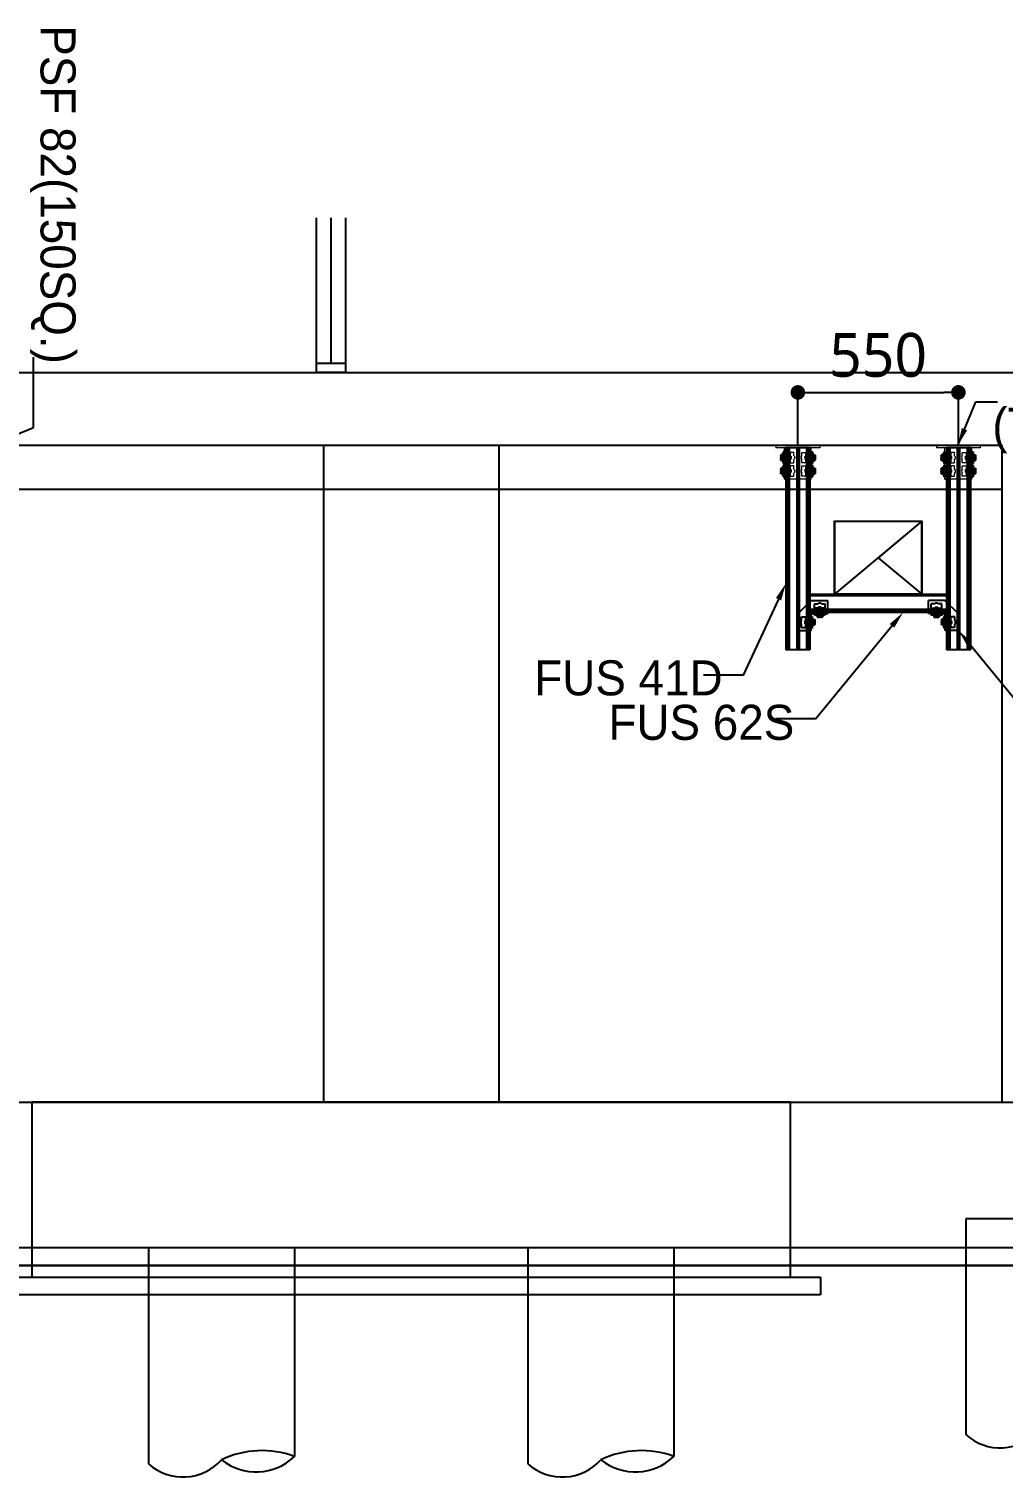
# Model space of a CAD drawing. Header units: millimetres. Extents: x 0 to 268175, y 0 to 74250.
# Drawn here: x 22205 to 25543, y 13485 to 18446 of the extents above; entities that cross this region are included whole.
import ezdxf
from ezdxf.enums import TextEntityAlignment as Align

# ---------------------------------------------------------------- set-up
doc = ezdxf.new("R2010")
doc.units = ezdxf.units.MM
doc.header["$LTSCALE"] = 200
for name, pattern in [('CEN-GAUN', [32.2, 30, -1, 0.2, -1]), ('CEN6', [12, 10, -0.75, 0.5, -0.75]), ('phl_thick', [0])]:
    doc.linetypes.add(name, pattern=pattern)
for name, color, linetype in [('1 BA', 9, 'Continuous'), ('1 CEN', 15, 'CEN-GAUN'), ('1 EA', 3, 'Continuous'), ('1 OA', 4, 'Continuous'), ('@@P3_P4 환상망 SUPPORT', 143, 'Continuous'), ('DI', 1, 'Continuous'), ('DIM', 7, 'Continuous'), ('PIPE RACK', 6, 'Continuous')]:
    doc.layers.add(name, color=color, linetype=linetype)
doc.styles.add('STD', font='simplex8.shx', dxfattribs={"width": 0.85, "bigfont": 'whgtxt.shx'})
doc.styles.add('돋움체', font='gulim.ttc')
doc.styles.add('맑은고딕', font='malgun.ttf')
doc.dimstyles.new('DMA1', dxfattribs={"dimscale": 40, "dimtxt": 2.5, "dimasz": 3, "dimexe": 1, "dimexo": 1.5, "dimgap": 0.8, "dimtad": 1, "dimdec": 1, "dimdsep": 46, "dimtxsty": 'STD', "dimcen": -2.5, "dimclrd": 256, "dimclre": 256, "dimclrt": 7, "dimadec": 1, "dimazin": 2, "dimtfac": 0.75, "dimtdec": 1, "dimtmove": 2, "dimatfit": 3, "dimfxl": 1, "dimtvp": 1, "dimfrac": 2, "dimtolj": 1, "dimarcsym": 0})

# ---------------------------------------------------------------- blocks, each defined once
blk = doc.blocks.new('_DOT')
at = {"color": 0, "linetype": 'ByBlock'}
blk.add_line((-0.5, 0), (-1, 0), dxfattribs=at)
at = {"color": 0, "linetype": 'ByBlock', "const_width": 0.5}
blk.add_lwpolyline([(-0.25, 0, 1), (0.25, 0, 1)], format="xyb", close=True, dxfattribs=at)
blk = doc.blocks.new('A$Cd080613a')
at = {"layer": '@@P3_P4 환상망 SUPPORT', "color": 2, "linetype": 'phl_thick'}
for p, q in [((-20, 4.434), (-18.540497, 4.434)), ((-20, 1.034), (-20, 4.434)), ((-20, 1.034), (-18.540497, 1.034)), ((-18.540497, 4.434), (-11.18034, 4.434)), ((-18.540497, 1.034), (-18.540497, 4.434)), ((-18.540497, 1.034), (-11.18034, 1.034)), ((-13.5, 0), (-13.5, 1.034)), ((-13.5, 0), (-8, 0)), ((-11.18034, 4.434), (-10.999621, 4.526016)), ((-11.18034, 1.034), (-11.18034, 4.434)), ((-11.18034, 1.034), (-8.008727, 1.034)), ((-10.999621, 4.526016), (-10.817799, 4.607405)), ((-10.817799, 4.607405), (-10.635521, 4.678167)), ((-10.635521, 4.678167), (-10.453605, 4.738253)), ((-10.5, -10.466), (-10.5, 0)), ((-10.453605, 4.738253), (-10.273729, 4.787376)), ((-10.309559, 6.434007), (10.309559, 6.434007)), ((-10.273729, 4.787376), (-10.096742, 4.825514)), ((-10.096742, 4.825514), (-9.923378, 4.852767)), ((-9.923378, 4.852767), (-9.754732, 4.869109)), ((-9.754732, 4.869109), (-9.592018, 4.874416)), ((-9.43597, 4.869011), (-9.592018, 4.874416)), ((-9.45, 12.285517), (-8.5, 12.834)), ((-9.45, 12.285517), (-9.425949, 12.285517)), ((-9.45, 6.434), (-9.45, 12.285517)), ((-9.286802, 4.852541), (-9.43597, 4.869011)), ((-9.425949, 12.285517), (-9.225178, 12.382765)), ((-9.425949, 6.434), (-9.425949, 12.285517)), ((-9.14507, 4.825103), (-9.286802, 4.852541)), ((-9.225178, 12.382765), (-9.028632, 12.46982)), ((-9.011345, 4.786714), (-9.14507, 4.825103)), ((-9.028632, 12.46982), (-8.835734, 12.547031)), ((-8.886751, 4.737605), (-9.011345, 4.786714)), ((-8.771402, 4.677806), (-8.886751, 4.737605)), ((-8.835734, 12.547031), (-8.645934, 12.614685)), ((-8.66519, 4.60729), (-8.771402, 4.677806)), ((-8.568009, 4.52603), (-8.66519, 4.60729)), ((-8.645934, 12.614685), (-8.458704, 12.673015)), ((-8.479752, 4.434), (-8.568009, 4.52603)), ((-8.5, 12.834), (8.5, 12.834)), ((-8.383024, 4.342905), (-8.479752, 4.434)), ((-8.479752, 4.434), (8.479752, 4.434)), ((-8.458704, 12.673015), (-8.273532, 12.722205)), ((-8.298335, 4.244727), (-8.383024, 4.342905)), ((-8.225616, 4.140826), (-8.298335, 4.244727)), ((-8.273532, 12.722205), (-8.089918, 12.762387)), ((-8.164452, 4.032743), (-8.225616, 4.140826)), ((-8.114311, 3.921798), (-8.164452, 4.032743)), ((-8.073442, 3.805669), (-8.114311, 3.921798)), ((-8.089918, 12.762387), (-7.907369, 12.793645)), ((-8.041426, 3.683749), (-8.073442, 3.805669)), ((-8.018427, 3.556566), (-8.041426, 3.683749)), ((-8.004602, 3.42465), (-8.018427, 3.556566)), ((-8.006255, 0.977988), (-8.008727, 1.034)), ((-8.004136, 0.924002), (-8.006255, 0.977988)), ((-8.000031, 3.288557), (-8.004602, 3.42465)), ((-8.002394, 0.872075), (-8.004136, 0.924002)), ((-8.001102, 0.822352), (-8.002394, 0.872075)), ((-8.000288, 0.774408), (-8.001102, 0.822352)), ((-8, 0.727727), (-8.000288, 0.774408)), ((-8, -0.157176), (-8, 3.288561)), ((-7.997347, 2.169936), (-8, 2.238707)), ((-7.989459, 2.102767), (-7.997347, 2.169936)), ((-7.976272, 2.037446), (-7.989459, 2.102767)), ((-7.957771, 1.974207), (-7.976272, 2.037446)), ((-7.934047, 1.913249), (-7.957771, 1.974207)), ((-7.905217, 1.854768), (-7.934047, 1.913249)), ((-7.907369, 12.793645), (-7.725397, 12.816016)), ((-7.871396, 1.798956), (-7.905217, 1.854768)), ((-7.832213, 1.745381), (-7.871396, 1.798956)), ((-7.78686, 1.693336), (-7.832213, 1.745381)), ((-7.735268, 1.643293), (-7.78686, 1.693336)), ((-7.677382, 1.595741), (-7.735268, 1.643293)), ((-7.725397, 12.816016), (-7.543511, 12.829488)), ((-7.613221, 1.551128), (-7.677382, 1.595741)), ((-7.54299, 1.509804), (-7.613221, 1.551128)), ((-7.543511, 12.829488), (-7.361216, 12.834)), ((-7.466933, 1.472099), (-7.54299, 1.509804)), ((-7.385253, 1.438355), (-7.466933, 1.472099)), ((-7.298238, 1.408783), (-7.385253, 1.438355)), ((-7.17892, 12.829488), (-7.361216, 12.834)), ((-7.206336, 1.383563), (-7.298238, 1.408783)), ((-7.110023, 1.362871), (-7.206336, 1.383563)), ((-6.997035, 12.816016), (-7.17892, 12.829488)), ((-7.009788, 1.34687), (-7.110023, 1.362871)), ((-6.90625, 1.335597), (-7.009788, 1.34687)), ((-6.815063, 12.793645), (-6.997035, 12.816016)), ((-6.800099, 1.329011), (-6.90625, 1.335597)), ((-6.632514, 12.762387), (-6.815063, 12.793645)), ((-6.691977, 1.327135), (-6.800099, 1.329011)), ((-6.691977, 1.327135), (-6.581325, 1.329907)), ((-6.4489, 12.722205), (-6.632514, 12.762387)), ((-6.581325, 1.329907), (-6.467915, 1.337363)), ((-6.467915, 1.337363), (-6.352408, 1.349526)), ((-6.263728, 12.673015), (-6.4489, 12.722205)), ((-6.352408, 1.349526), (-6.235472, 1.366419)), ((-6.076497, 12.614685), (-6.263728, 12.673015)), ((-6.235472, 1.366419), (-6.117777, 1.387979)), ((-6.117777, 1.387979), (-6, 1.414014)), ((-5.886698, 12.547031), (-6.076497, 12.614685)), ((-6, 1.414014), (-5.30323, 1.57262)), ((-6, -1.216), (-6, 1.414014)), ((-5.6938, 12.46982), (-5.886698, 12.547031)), ((-5.497254, 12.382765), (-5.6938, 12.46982)), ((-5.296482, 12.285517), (-5.497254, 12.382765)), ((-5.30323, 1.57262), (-4.617331, 1.711087)), ((-5.296482, 12.285517), (-4.129467, 12.285517)), ((-5.296482, 6.434), (-5.296482, 12.285517)), ((-4.617331, 1.711087), (-3.940787, 1.829986)), ((-4.129467, 12.285517), (-3.727924, 12.382765)), ((-4.129467, 6.434), (-4.129467, 12.285517)), ((-3.940787, 1.829986), (-3.272149, 1.929801)), ((-3.727924, 12.382765), (-3.334832, 12.46982)), ((-3.334832, 12.46982), (-2.949037, 12.547031)), ((-3.272149, 1.929801), (-2.610019, 2.010935)), ((-2.949037, 12.547031), (-2.569437, 12.614685)), ((-2.610019, 2.010935), (-1.953047, 2.07371)), ((-2.569437, 12.614685), (-2.194977, 12.673015)), ((-2.194977, 12.673015), (-1.824632, 12.722205)), ((-1.953047, 2.07371), (-1.299912, 2.118373)), ((-1.824632, 12.722205), (-1.457404, 12.762387)), ((-1.457404, 12.762387), (-1.092307, 12.793645)), ((-1.299912, 2.118373), (-0.649322, 2.145102)), ((-1.092307, 12.793645), (-0.728363, 12.816016)), ((-0.728363, 12.816016), (-0.364591, 12.829488)), ((-0.649322, 2.145102), (0, 2.154)), ((-0.364591, 12.829488), (0, 12.834)), ((0.364591, 12.829488), (0, 12.834)), ((0.649322, 2.145102), (0, 2.154)), ((0.728363, 12.816016), (0.364591, 12.829488)), ((1.299912, 2.118373), (0.649322, 2.145102)), ((1.092307, 12.793645), (0.728363, 12.816016)), ((1.457404, 12.762387), (1.092307, 12.793645)), ((1.953047, 2.07371), (1.299912, 2.118373)), ((1.824632, 12.722205), (1.457404, 12.762387)), ((2.194977, 12.673015), (1.824632, 12.722205)), ((2.610019, 2.010935), (1.953047, 2.07371)), ((2.569437, 12.614685), (2.194977, 12.673015)), ((2.949037, 12.547031), (2.569437, 12.614685)), ((3.272149, 1.929801), (2.610019, 2.010935)), ((3.334832, 12.46982), (2.949037, 12.547031)), ((3.940787, 1.829986), (3.272149, 1.929801)), ((3.727924, 12.382765), (3.334832, 12.46982)), ((4.129467, 12.285517), (3.727924, 12.382765)), ((4.617331, 1.711087), (3.940787, 1.829986)), ((4.129467, 12.285517), (5.296482, 12.285517)), ((4.129467, 6.434), (4.129467, 12.285517)), ((5.30323, 1.57262), (4.617331, 1.711087)), ((5.296482, 12.285517), (5.517089, 12.391922)), ((5.296482, 6.434), (5.296482, 12.285517)), ((6, 1.414014), (5.30323, 1.57262)), ((5.517089, 12.391922), (5.732653, 12.48604)), ((5.732653, 12.48604), (5.943938, 12.568319)), ((5.943938, 12.568319), (6.151669, 12.639125)), ((6.117777, 1.387979), (6, 1.414014)), ((6, -1.216), (6, 1.414014)), ((6.235472, 1.366419), (6.117777, 1.387979)), ((6.151669, 12.639125), (6.356539, 12.698744)), ((6.352408, 1.349526), (6.235472, 1.366419)), ((6.467915, 1.337363), (6.352408, 1.349526)), ((6.356539, 12.698744), (6.559224, 12.747389)), ((6.581325, 1.329907), (6.467915, 1.337363)), ((6.559224, 12.747389), (6.760381, 12.785202)), ((6.691977, 1.327135), (6.581325, 1.329907)), ((6.691977, 1.327135), (6.800099, 1.329011)), ((6.760381, 12.785202), (6.960663, 12.812253)), ((6.800099, 1.329011), (6.90625, 1.335597)), ((6.90625, 1.335597), (7.009788, 1.34687)), ((6.960663, 12.812253), (7.160721, 12.828542)), ((7.009788, 1.34687), (7.110023, 1.362871)), ((7.110023, 1.362871), (7.206336, 1.383563)), ((7.160721, 12.828542), (7.361216, 12.834)), ((7.206336, 1.383563), (7.298238, 1.408783)), ((7.298238, 1.408783), (7.385253, 1.438355)), ((7.583949, 12.827266), (7.361216, 12.834)), ((7.385253, 1.438355), (7.466933, 1.472099)), ((7.466933, 1.472099), (7.54299, 1.509804)), ((7.54299, 1.509804), (7.613221, 1.551128)), ((7.806234, 12.80717), (7.583949, 12.827266)), ((7.613221, 1.551128), (7.677382, 1.595741)), ((7.677382, 1.595741), (7.735268, 1.643293)), ((7.735268, 1.643293), (7.78686, 1.693336)), ((7.78686, 1.693336), (7.832213, 1.745381)), ((8.028974, 12.773795), (7.806234, 12.80717)), ((7.832213, 1.745381), (7.871395, 1.798957)), ((7.871395, 1.798957), (7.905217, 1.854768)), ((7.905217, 1.854768), (7.934047, 1.913249)), ((7.934047, 1.913249), (7.957771, 1.974207)), ((7.957771, 1.974207), (7.976272, 2.037446)), ((7.976272, 2.037446), (7.989459, 2.102767)), ((7.989459, 2.102767), (7.997347, 2.169936)), ((7.997347, 2.169936), (8, 2.238707)), ((8, 3.288561), (8.004602, 3.42465)), ((8, -0.157176), (8, 3.288561)), ((8, 0.727727), (8.000288, 0.774408)), ((8, 0), (13.5, 0)), ((8.000288, 0.774408), (8.001102, 0.822352)), ((8.001102, 0.822352), (8.002394, 0.872075)), ((8.002394, 0.872075), (8.004128, 0.923982)), ((8.004128, 0.923982), (8.006255, 0.977988)), ((8.004602, 3.42465), (8.018427, 3.556566)), ((8.006255, 0.977988), (8.008727, 1.034)), ((8.008727, 1.034), (20, 1.034)), ((8.018427, 3.556566), (8.041426, 3.683749)), ((8.253062, 12.727113), (8.028974, 12.773795)), ((8.041426, 3.683749), (8.073442, 3.805669)), ((8.073442, 3.805669), (8.114311, 3.921798)), ((8.114311, 3.921798), (8.164452, 4.032743)), ((8.164452, 4.032743), (8.225616, 4.140826)), ((8.225616, 4.140826), (8.298335, 4.244727)), ((8.479397, 12.666988), (8.253062, 12.727113)), ((8.298335, 4.244727), (8.383024, 4.342905)), ((8.383024, 4.342905), (8.4798, 4.433966)), ((8.70889, 12.593179), (8.479397, 12.666988)), ((8.479752, 4.434), (8.567993, 4.526015)), ((9.45, 12.285517), (8.5, 12.834)), ((8.567993, 4.526015), (8.665364, 4.607404)), ((8.665364, 4.607404), (8.772082, 4.678167)), ((8.942483, 12.505333), (8.70889, 12.593179)), ((8.772082, 4.678167), (8.888251, 4.738253)), ((8.888251, 4.738253), (9.013275, 4.787375)), ((9.181157, 12.402978), (8.942483, 12.505333)), ((9.013275, 4.787375), (9.146859, 4.825513)), ((9.146859, 4.825513), (9.288848, 4.852767)), ((9.425949, 12.285517), (9.181157, 12.402978)), ((9.288848, 4.852767), (9.438622, 4.869109)), ((9.425949, 12.285517), (9.45, 12.285517)), ((9.425949, 6.434), (9.425949, 12.285517)), ((9.438622, 4.869109), (9.595039, 4.874416)), ((9.45, 6.434), (9.45, 12.285517)), ((9.757758, 4.869011), (9.595039, 4.874416)), ((9.925931, 4.852541), (9.757758, 4.869011)), ((10.099052, 4.825103), (9.925931, 4.852541)), ((10.276366, 4.786714), (10.099052, 4.825103)), ((10.45592, 4.737606), (10.276366, 4.786714)), ((10.63676, 4.677807), (10.45592, 4.737606)), ((10.5, -10.466), (10.5, 0)), ((10.81822, 4.607291), (10.63676, 4.677807)), ((10.999636, 4.526031), (10.81822, 4.607291)), ((11.18034, 4.434), (10.999636, 4.526031)), ((11.18034, 4.434), (18.540497, 4.434)), ((11.18034, 1.034), (11.18034, 4.434)), ((13.5, 0), (13.5, 1.034)), ((18.540497, 4.434), (20, 4.434)), ((18.540497, 1.034), (18.540497, 4.434)), ((20, 1.034), (20, 4.434)), ((-17.5, -10.466), (-6.800735, -10.466)), ((-17.5, -18.466001), (-17.5, -10.466)), ((-17.5, -18.466001), (17.5, -18.466001)), ((-6.800735, -16.249999), (-6.800735, -10.466)), ((-6.800735, -16.249999), (6.800735, -16.249999)), ((-6, -1.216), (6, -1.216)), ((-5, -20.63), (-5, -18.466001)), ((-4.064, -21.565999), (-5, -20.63)), ((-5, -20.63), (5, -20.63)), ((-4.064, -21.565999), (4.064, -21.565999)), ((4.064, -21.565999), (5, -20.63)), ((5, -20.63), (5, -18.466001)), ((6.800735, -10.466), (17.5, -10.466)), ((6.800735, -16.249999), (6.800735, -10.466)), ((14.5, -18.466001), (14.5, -10.466)), ((17.5, -18.466001), (17.5, -10.466))]:
    blk.add_line(p, q, dxfattribs=at)
for centre, start, end in [((-10.309559, -0.066037), 90.000000636, 136.186859386), ((10.309559, -0.066037), 43.813140614, 89.999999364)]:
    blk.add_arc(centre, 6.500044, start, end, dxfattribs=at)
for centre, start_param, end_param in [((-6, -0.157176), 3.1415926536, 4.7123889763), ((6, -0.157176), 4.7123889844, 6.2831853072)]:
    blk.add_ellipse(centre, major_axis=(2, 0), ratio=0.529412, start_param=start_param, end_param=end_param, dxfattribs=at)

msp = doc.modelspace()

# ---------------------------------------------------------------- linework, layer by layer
at = {"layer": '1 BA'}
for p, q in [((23190.1, 17269.3), (23190.1, 17798.4)), ((23240.1, 17798.4), (23240.1, 17299.3)), ((23290.1, 17798.4), (23290.1, 17269.3)), ((4265.1, 17269.3), (26309.3, 17269.3)), ((23290.1, 17299.3), (23190.1, 17299.3)), ((23290.1, 17269.3), (23190.1, 17269.3)), ((25540.1, 17019.3), (4800.1, 17019.3)), ((25540.1, 17019.3), (4800.1, 17019.3)), ((23215.1, 17019.3), (23215.1, 14769.3)), ((23815.1, 17019.3), (23815.1, 14769.3)), ((25540.1, 14769.3), (25540.1, 17019.3)), ((4950.1, 16869.3), (25540.1, 16869.3)), ((6565.1, 14769.3), (25540.1, 14769.3)), ((24815.1, 14769.3), (22215.1, 14769.3)), ((22215.1, 14769.3), (22215.1, 14169.3)), ((24815.1, 14169.3), (24815.1, 14769.3)), ((25415.1, 14369.3), (25415.1, 13629.9)), ((25915.1, 14369.3), (25415.1, 14369.3)), ((26315.1, 14269.3), (7065.1, 14269.3)), ((22615.1, 14269.3), (22615.1, 13529.9)), ((23115.1, 14269.3), (22615.1, 14269.3)), ((23115.1, 14269.3), (23115.1, 13555.1)), ((23915.1, 14269.3), (23915.1, 13529.9)), ((24415.1, 14269.3), (23915.1, 14269.3)), ((24415.1, 14269.3), (24415.1, 13555.1)), ((26415.9, 14209.3), (7065.1, 14209.3)), ((7065.1, 14209.3), (26415.9, 14209.3)), ((22115.1, 14169.3), (22215.1, 14169.3)), ((22215.1, 14169.3), (24815.1, 14169.3)), ((22215.1, 14169.3), (24917.6, 14169.3)), ((24917.6, 14169.3), (24917.6, 14109.3)), ((24917.6, 14109.3), (22115.1, 14109.3))]:
    msp.add_line(p, q, dxfattribs=at)
for centre, radius, start, end in [((25533.1, 13760.7), 176.2, 227.926, 318.4793), ((23003.4, 13252.6), 322.5, 69.733, 115.3931), ((22983.8, 13690.3), 188.4, 230.9573, 314.1689), ((24303.4, 13252.6), 322.5, 69.733, 115.3931), ((24283.8, 13690.3), 188.4, 230.9573, 314.1689), ((22733.1, 13660.7), 176.2, 227.926, 318.4793), ((24033.1, 13660.7), 176.2, 227.926, 318.4793)]:
    msp.add_arc(centre, radius, start, end, dxfattribs=at)
at = {"layer": '1 CEN'}
for p, q in [((3443.8, 17269.3), (26581.8, 17269.3)), ((3443.8, 14769.3), (26581.8, 14769.3))]:
    msp.add_line(p, q, dxfattribs=at)
at = {"layer": '1 EA'}
msp.add_lwpolyline([(24965, 16759.3), (24965, 16509.3), (24965, 16759.3), (25265, 16759.3), (25265, 16509.3), (25265, 16759.3)], dxfattribs=at)
at = {"layer": '1 EA', "color": 1, "linetype": 'CEN6', "ltscale": 0.8}
for points in [[(25265, 16759.3), (24965, 16509.3), (25265, 16509.3), (25265, 16759.3)], [(25265, 16759.3), (25115, 16634.3), (25265, 16509.3), (25265, 16759.3)]]:
    msp.add_lwpolyline(points, dxfattribs=at)
at = {"layer": '1 OA'}
msp.add_lwpolyline([(25265, 16509.3), (24965, 16509.3)], dxfattribs=at)
at = {"layer": '@@P3_P4 환상망 SUPPORT', "color": 5, "linetype": 'Continuous', "lineweight": 0, "extrusion": (-1, -2.22045e-16, -2.22045e-16)}
for p, q in [((24765, 17019.3), (24765, 17011.3)), ((24915, 17019.3), (24765, 17019.3)), ((24915, 17019.3), (24915, 17011.3)), ((25315, 17019.3), (25315, 17011.3)), ((25465, 17019.3), (25315, 17019.3)), ((25465, 17019.3), (25465, 17011.3)), ((24915, 17011.3), (24765, 17011.3)), ((24794, 16903.3), (24794, 17011.3)), ((24810.2, 16994.3), (24810.2, 16984)), ((24810.2, 16970.6), (24810.2, 16960.3)), ((24825.7, 16995.3), (24811.2, 16995.3)), ((24826.7, 16984), (24826.7, 16994.3)), ((24826.7, 16960.3), (24826.7, 16970.6)), ((24839, 16903.3), (24839, 17011.3)), ((24841, 16903.3), (24841, 17011.3)), ((24853.2, 16984), (24853.2, 16994.3)), ((24853.2, 16960.3), (24853.2, 16970.6)), ((24854.2, 16995.3), (24868.7, 16995.3)), ((24869.7, 16994.3), (24869.7, 16984)), ((24869.7, 16970.6), (24869.7, 16960.3)), ((24886, 16903.3), (24886, 17011.3)), ((25465, 17011.3), (25315, 17011.3)), ((25344, 16903.3), (25344, 17011.3)), ((25360.2, 16994.3), (25360.2, 16984)), ((25360.2, 16970.6), (25360.2, 16960.3)), ((25375.7, 16995.3), (25361.2, 16995.3)), ((25376.7, 16984), (25376.7, 16994.3)), ((25376.7, 16960.3), (25376.7, 16970.6)), ((25389, 16903.3), (25389, 17011.3)), ((25391, 16903.3), (25391, 17011.3)), ((25403.2, 16984), (25403.2, 16994.3)), ((25403.2, 16960.3), (25403.2, 16970.6)), ((25404.2, 16995.3), (25418.7, 16995.3)), ((25419.7, 16994.3), (25419.7, 16984)), ((25419.7, 16970.6), (25419.7, 16960.3)), ((25436, 16903.3), (25436, 17011.3)), ((24810.2, 16948.3), (24810.2, 16938)), ((24810.2, 16924.6), (24810.2, 16914.3)), ((24811.2, 16959.3), (24825.7, 16959.3)), ((24825.7, 16949.3), (24811.2, 16949.3)), ((24826.7, 16938), (24826.7, 16948.3)), ((24826.7, 16914.3), (24826.7, 16924.6)), ((24853.2, 16938), (24853.2, 16948.3)), ((24853.2, 16914.3), (24853.2, 16924.6)), ((24868.7, 16959.3), (24854.2, 16959.3)), ((24854.2, 16949.3), (24868.7, 16949.3)), ((24869.7, 16948.3), (24869.7, 16938)), ((24869.7, 16924.6), (24869.7, 16914.3)), ((25360.2, 16948.3), (25360.2, 16938)), ((25360.2, 16924.6), (25360.2, 16914.3)), ((25361.2, 16959.3), (25375.7, 16959.3)), ((25375.7, 16949.3), (25361.2, 16949.3)), ((25376.7, 16938), (25376.7, 16948.3)), ((25376.7, 16914.3), (25376.7, 16924.6)), ((25403.2, 16938), (25403.2, 16948.3)), ((25403.2, 16914.3), (25403.2, 16924.6)), ((25418.7, 16959.3), (25404.2, 16959.3)), ((25404.2, 16949.3), (25418.7, 16949.3)), ((25419.7, 16948.3), (25419.7, 16938)), ((25419.7, 16924.6), (25419.7, 16914.3)), ((24794, 16903.3), (24802, 16903.3)), ((24839, 16903.3), (24802, 16903.3)), ((24811.2, 16913.3), (24825.7, 16913.3)), ((24878, 16903.3), (24841, 16903.3)), ((24868.7, 16913.3), (24854.2, 16913.3)), ((24878, 16903.3), (24886, 16903.3)), ((25344, 16903.3), (25352, 16903.3)), ((25389, 16903.3), (25352, 16903.3)), ((25361.2, 16913.3), (25375.7, 16913.3)), ((25428, 16903.3), (25391, 16903.3)), ((25418.7, 16913.3), (25404.2, 16913.3)), ((25428, 16903.3), (25436, 16903.3))]:
    msp.add_line(p, q, dxfattribs=at)
at = {"layer": '@@P3_P4 환상망 SUPPORT', "linetype": 'phl_thick'}
for p, q in [((24799, 17011.3), (24799, 16319.3)), ((24881, 17011.3), (24799, 17011.3)), ((24803.9, 17011.3), (24803.9, 16319.3)), ((24808.7, 17011.3), (24808.7, 16319.3)), ((24809.4, 17011.3), (24809.4, 16319.3)), ((24809.6, 17011.3), (24809.6, 16319.3)), ((24810.3, 17011.3), (24810.3, 16319.3)), ((24835.9, 17011.3), (24835.9, 16319.3)), ((24840, 17011.3), (24840, 16319.3)), ((24844.1, 17011.3), (24844.1, 16319.3)), ((24869.7, 17011.3), (24869.7, 16319.3)), ((24870.4, 17011.3), (24870.4, 16319.3)), ((24870.6, 17011.3), (24870.6, 16319.3)), ((24871.3, 17011.3), (24871.3, 16319.3)), ((24876.1, 17011.3), (24876.1, 16319.3)), ((24881, 17011.3), (24881, 16319.3)), ((25349, 17011.3), (25349, 16319.3)), ((25431, 17011.3), (25349, 17011.3)), ((25353.9, 17011.3), (25353.9, 16319.3)), ((25358.7, 17011.3), (25358.7, 16319.3)), ((25359.4, 17011.3), (25359.4, 16319.3)), ((25359.6, 17011.3), (25359.6, 16319.3)), ((25360.3, 17011.3), (25360.3, 16319.3)), ((25385.9, 17011.3), (25385.9, 16319.3)), ((25390, 17011.3), (25390, 16319.3)), ((25394.1, 17011.3), (25394.1, 16319.3)), ((25419.7, 17011.3), (25419.7, 16319.3)), ((25420.4, 17011.3), (25420.4, 16319.3)), ((25420.6, 17011.3), (25420.6, 16319.3)), ((25421.3, 17011.3), (25421.3, 16319.3)), ((25426.1, 17011.3), (25426.1, 16319.3)), ((25431, 17011.3), (25431, 16319.3)), ((24881, 16509.3), (25349, 16509.3)), ((24881, 16505.2), (25349, 16505.2)), ((24881, 16458.6), (25349, 16458.6)), ((24881, 16457.9), (25349, 16457.9)), ((24881, 16457.7), (25349, 16457.7)), ((24881, 16457), (25349, 16457)), ((24881, 16452.2), (25349, 16452.2)), ((24881, 16447.3), (25349, 16447.3)), ((24881, 16319.3), (24799, 16319.3)), ((25431, 16319.3), (25349, 16319.3))]:
    msp.add_line(p, q, dxfattribs=at)
at = {"layer": '@@P3_P4 환상망 SUPPORT', "color": 6, "linetype": 'phl_thick'}
for p, q in [((24840, 16442.3), (24886, 16488.3)), ((24886, 16488.3), (24943, 16488.3)), ((24897, 16476.3), (24908.3, 16476.3)), ((24897, 16459.8), (24897, 16476.3)), ((24921.7, 16476.3), (24933, 16476.3)), ((24933, 16459.8), (24933, 16476.3)), ((24943, 16443.3), (24943, 16488.3)), ((25344, 16488.3), (25287, 16488.3)), ((25287, 16443.3), (25287, 16488.3)), ((25308.3, 16476.3), (25297, 16476.3)), ((25297, 16459.8), (25297, 16476.3)), ((25333, 16476.3), (25321.7, 16476.3)), ((25333, 16459.8), (25333, 16476.3)), ((25390, 16442.3), (25344, 16488.3)), ((24840, 16385.3), (24840, 16442.3)), ((24852, 16431.3), (24868.5, 16431.3)), ((24852, 16420), (24852, 16431.3)), ((24868.5, 16420), (24868.5, 16431.3)), ((24878.2, 16442.3), (24886, 16450.1)), ((24878.2, 16442.3), (24881, 16442.3)), ((24880, 16385.3), (24880, 16442.3)), ((24881, 16385.3), (24881, 16442.3)), ((24885, 16385.3), (24885, 16442.3)), ((24886, 16447.3), (24886, 16450.1)), ((24886, 16448.3), (24943, 16448.3)), ((24886, 16447.3), (24943, 16447.3)), ((24886, 16443.3), (24943, 16443.3)), ((24897, 16459.8), (24908.3, 16459.8)), ((24921.7, 16459.8), (24933, 16459.8)), ((25344, 16448.3), (25287, 16448.3)), ((25344, 16447.3), (25287, 16447.3)), ((25344, 16443.3), (25287, 16443.3)), ((25308.3, 16459.8), (25297, 16459.8)), ((25333, 16459.8), (25321.7, 16459.8)), ((25351.8, 16442.3), (25344, 16450.1)), ((25344, 16447.3), (25344, 16450.1)), ((25345, 16385.3), (25345, 16442.3)), ((25351.8, 16442.3), (25349, 16442.3)), ((25349, 16385.3), (25349, 16442.3)), ((25350, 16385.3), (25350, 16442.3)), ((25378, 16431.3), (25361.5, 16431.3)), ((25361.5, 16420), (25361.5, 16431.3)), ((25378, 16420), (25378, 16431.3)), ((25390, 16385.3), (25390, 16442.3)), ((24840, 16385.3), (24885, 16385.3)), ((24852, 16395.3), (24852, 16406.6)), ((24852, 16395.3), (24868.5, 16395.3)), ((24868.5, 16395.3), (24868.5, 16406.6)), ((25390, 16385.3), (25345, 16385.3)), ((25361.5, 16395.3), (25361.5, 16406.6)), ((25378, 16395.3), (25361.5, 16395.3)), ((25378, 16395.3), (25378, 16406.6))]:
    msp.add_line(p, q, dxfattribs=at)
at = {"layer": '@@P3_P4 환상망 SUPPORT', "color": 5, "linetype": 'Continuous', "lineweight": 0, "extrusion": (2.22045e-16, 4.93038e-32, -1)}
for centre, radius, start, end in [((-24818.5, 16977.3), 10.6, 320.7731, 39.2269), ((-24811.2, 16994.3), 1, 0, 90), ((-24825.7, 16994.3), 1, 90, 180), ((-24818.5, 16977.3), 10.6, 140.7731, 219.2269), ((-24854.2, 16994.3), 1, 0, 90), ((-24868.7, 16994.3), 1, 90, 180), ((-25368.5, 16977.3), 10.6, 320.7731, 39.2269), ((-25361.2, 16994.3), 1, 0, 90), ((-25375.7, 16994.3), 1, 90, 180), ((-25368.5, 16977.3), 10.6, 140.7731, 219.2269), ((-25404.2, 16994.3), 1, 0, 90), ((-25418.7, 16994.3), 1, 90, 180), ((-24818.5, 16931.3), 10.6, 320.7731, 39.2269), ((-24811.2, 16960.3), 1, 270, 0), ((-24811.2, 16948.3), 1, 0, 90), ((-24825.7, 16960.3), 1, 180, 270), ((-24825.7, 16948.3), 1, 90, 180), ((-24818.5, 16931.3), 10.6, 140.7731, 219.2269), ((-24854.2, 16960.3), 1, 270, 0), ((-24854.2, 16948.3), 1, 0, 90), ((-24868.7, 16960.3), 1, 180, 270), ((-24868.7, 16948.3), 1, 90, 180), ((-25368.5, 16931.3), 10.6, 320.7731, 39.2269), ((-25361.2, 16960.3), 1, 270, 0), ((-25361.2, 16948.3), 1, 0, 90), ((-25375.7, 16960.3), 1, 180, 270), ((-25375.7, 16948.3), 1, 90, 180), ((-25368.5, 16931.3), 10.6, 140.7731, 219.2269), ((-25404.2, 16960.3), 1, 270, 0), ((-25404.2, 16948.3), 1, 0, 90), ((-25418.7, 16960.3), 1, 180, 270), ((-25418.7, 16948.3), 1, 90, 180), ((-24811.2, 16914.3), 1, 270, 0), ((-24825.7, 16914.3), 1, 180, 270), ((-24854.2, 16914.3), 1, 270, 0), ((-24868.7, 16914.3), 1, 180, 270), ((-25361.2, 16914.3), 1, 270, 0), ((-25375.7, 16914.3), 1, 180, 270), ((-25404.2, 16914.3), 1, 270, 0), ((-25418.7, 16914.3), 1, 180, 270)]:
    msp.add_arc(centre, radius, start, end, dxfattribs=at)
at = {"layer": '@@P3_P4 환상망 SUPPORT', "color": 5, "linetype": 'Continuous', "lineweight": 0}
for centre, radius, start, end in [((24861.5, 16977.3), 10.6, 140.7731, 219.2269), ((24861.5, 16977.3), 10.7, 320.7731, 39.2269), ((25411.5, 16977.3), 10.6, 140.7731, 219.2269), ((25411.5, 16977.3), 10.7, 320.7731, 39.2269), ((24861.5, 16931.3), 10.6, 140.7731, 219.2269), ((24861.5, 16931.3), 10.7, 320.7731, 39.2269), ((25411.5, 16931.3), 10.6, 140.7731, 219.2269), ((25411.5, 16931.3), 10.7, 320.7731, 39.2269)]:
    msp.add_arc(centre, radius, start, end, dxfattribs=at)
at = {"layer": '@@P3_P4 환상망 SUPPORT', "color": 6, "linetype": 'phl_thick'}
for centre, radius, start, end in [((24915, 16468.1), 10.6, 50.7731, 129.2269), ((25315, 16468.1), 10.6, 50.7731, 129.2269), ((24886, 16442.3), 5, 90, 180), ((24886, 16442.3), 1, 90, 180), ((24915, 16468.1), 10.6, 230.7731, 309.2269), ((25315, 16468.1), 10.6, 230.7731, 309.2269), ((25344, 16442.3), 5, 0, 90), ((25344, 16442.3), 1, 0, 90), ((24860.2, 16413.3), 10.6, 140.7731, 219.2269), ((24860.2, 16413.3), 10.6, 320.7731, 39.2269), ((25369.7, 16413.3), 10.6, 140.7731, 219.2269), ((25369.7, 16413.3), 10.6, 320.7731, 39.2269)]:
    msp.add_arc(centre, radius, start, end, dxfattribs=at)
at = {"layer": 'DI', "color": 1}
for p, q in [((24840, 17019.3), (24840, 17200.8)), ((24890, 17200.8), (25340, 17200.8)), ((25390, 17019.3), (25390, 17200.8))]:
    msp.add_line(p, q, dxfattribs=at)
at = {"layer": 'DIM', "color": 7}
for points in [[(24773.7, 16492.2), (24652.8, 16231.7), (24516.7, 16231.7)], [(25162.6, 16401), (24901, 16082.9), (24765, 16082.9)], [(25428.1, 16339), (25689.7, 16020.9), (25825.7, 16020.9)]]:
    msp.add_lwpolyline(points, dxfattribs=at)
for points in [[(24764.7, 16496.4), (24799, 16546.6), (24782.8, 16488)], [(25154.9, 16407.3), (25200.7, 16447.3), (25170.3, 16394.6)], [(25420.4, 16332.6), (25390, 16385.3), (25435.8, 16345.3)]]:
    msp.add_solid(points, dxfattribs=at)

# ---------------------------------------------------------------- block references
at = {"layer": '@@P3_P4 환상망 SUPPORT', "color": 2, "linetype": 'Continuous', "xscale": -1}
for p, rotation in [((24794, 16977.3), 89.99999999999999), ((25344, 16977.3), 89.99999999999999), ((24794, 16931.3), 89.99999999999999), ((25344, 16931.3), 89.99999999999999), ((25315, 16443.3), 180), ((25345, 16413.3), 89.99999999999999)]:
    msp.add_blockref('A$Cd080613a', p, dxfattribs=dict(at, rotation=rotation))
at = {"layer": '@@P3_P4 환상망 SUPPORT', "color": 2, "linetype": 'Continuous'}
for p, rotation in [((24886, 16977.3), 270), ((25436, 16977.3), 270), ((24886, 16931.3), 270), ((25436, 16931.3), 270), ((24885, 16413.3), 270), ((24915, 16443.3), 180)]:
    msp.add_blockref('A$Cd080613a', p, dxfattribs=dict(at, rotation=rotation))
at = {"layer": 'DI', "color": 1, "xscale": 50, "yscale": 50, "zscale": 50, "rotation": 180}
msp.add_blockref('_DOT', (24840, 17200.8), dxfattribs=at)
at = {"layer": 'DI', "color": 1, "xscale": 50, "yscale": 50, "zscale": 50}
msp.add_blockref('_DOT', (25390, 17200.8), dxfattribs=at)

# ---------------------------------------------------------------- texts
at = {"layer": 'DI', "color": 2, "insert": (25115, 17328.3), "char_height": 150, "attachment_point": 5, "style": '맑은고딕'}
msp.add_mtext('\\A1;550', dxfattribs=at)
at = {"layer": 'PIPE RACK', "style": '돋움체'}
msp.add_text('PSF 82(150SQ.)', height=120, rotation=270, dxfattribs=at).set_placement((22305.1, 18458.9, 0), align=Align.MIDDLE_LEFT)
for s, p in [('(TYP.)', (25506.3, 17088.3, 0)), ('FUS 41D', (23936.8, 16222.8, 0)), ('FUS 62S', (24190.8, 16070.4, 0))]:
    msp.add_text(s, height=120, dxfattribs=at).set_placement(p, align=Align.MIDDLE_LEFT)

# ---------------------------------------------------------------- leaders
at = {"layer": 'DIM', "color": 7}
for points in [[(22072.2, 17019.3), (22221, 17080.5), (22221, 17321.6)], [(25388.1, 17019.3), (25449.3, 17168.1), (25523.9, 17168.1)]]:
    msp.add_leader(points, dimstyle='DMA1', override={"dimasz": 1.5, "dimtad": 0, "dimclrd": 7}, dxfattribs=at)

doc.saveas('drawing.dxf')
